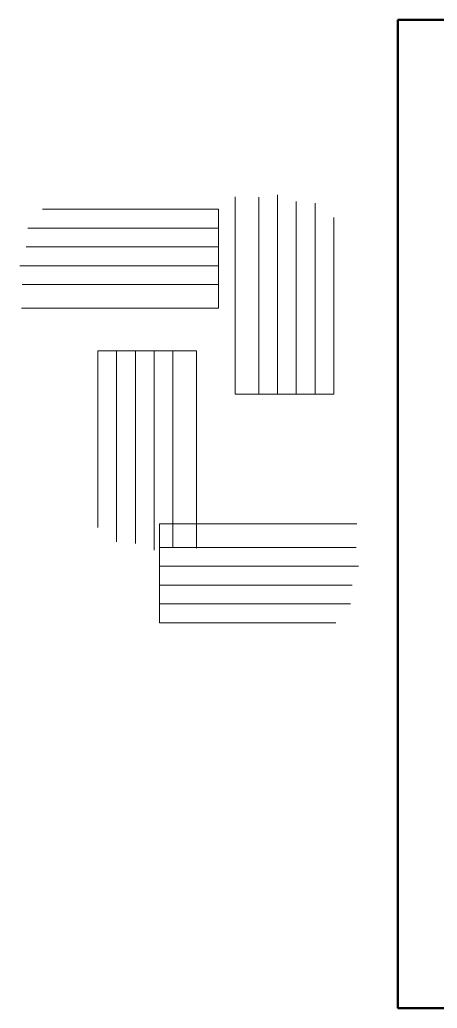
# Model space of a CAD drawing. Header units: millimetres. Extents: x 167046 to 168092, y 42817 to 43237.
# Drawn here: x 167045.5 to 167223.1, y 42816.7 to 43236.7 of the extents above; entities that cross this region are included whole.
import ezdxf

# ---------------------------------------------------------------- set-up
doc = ezdxf.new("R2010")
doc.units = ezdxf.units.MM
doc.header["$LTSCALE"] = 0.5
doc.layers.add('41-GRUBA CIĄGŁA', color=41, linetype='Continuous', lineweight=50)
doc.layers.add('6-POMOC', color=6, linetype='Continuous', lineweight=15)

msp = doc.modelspace()

# ---------------------------------------------------------------- linework, layer by layer
at = {"layer": '41-GRUBA CIĄGŁA'}
for p, q in [((167206.283, 43236.708), (167206.283, 42816.708)), ((167206.283, 43236.708), (167800.283, 43236.708)), ((167206.283, 42816.708), (167800.283, 42816.708))]:
    msp.add_line(p, q, dxfattribs=at)
at = {"layer": '6-POMOC'}
for points in [[(167137.13, 43161.529), (167137.13, 43077.689), (167147.13, 43077.689), (167147.13, 43161.282), (167147.13, 43077.689), (167155.13, 43077.689), (167155.13, 43162.269), (167155.13, 43077.689), (167163.13, 43077.689), (167163.13, 43159.556), (167163.13, 43077.689), (167171.13, 43077.689), (167171.13, 43158.817), (167171.13, 43077.689), (167179.13, 43077.689), (167179.13, 43152.652)], [(167046.249, 43114.168), (167130.089, 43114.168), (167130.089, 43124.168), (167046.496, 43124.168), (167130.089, 43124.168), (167130.089, 43132.168), (167045.509, 43132.168), (167130.089, 43132.168), (167130.089, 43140.168), (167048.222, 43140.168), (167130.089, 43140.168), (167130.089, 43148.168), (167048.962, 43148.168), (167130.089, 43148.168), (167130.089, 43156.168), (167055.126, 43156.168)], [(167120.689, 43012.135), (167120.689, 43095.974), (167110.689, 43095.974), (167110.689, 43012.381), (167110.689, 43095.974), (167102.689, 43095.974), (167102.689, 43011.395), (167102.689, 43095.974), (167094.689, 43095.974), (167094.689, 43014.107), (167094.689, 43095.974), (167086.689, 43095.974), (167086.689, 43014.847), (167086.689, 43095.974), (167078.689, 43095.974), (167078.689, 43021.012)], [(167188.857, 43022.484), (167105.017, 43022.484), (167105.017, 43012.484), (167188.61, 43012.484), (167105.017, 43012.484), (167105.017, 43004.484), (167189.596, 43004.484), (167105.017, 43004.484), (167105.017, 42996.484), (167186.884, 42996.484), (167105.017, 42996.484), (167105.017, 42988.484), (167186.144, 42988.484), (167105.017, 42988.484), (167105.017, 42980.484), (167179.98, 42980.484)]]:
    msp.add_lwpolyline(points, dxfattribs=at)

doc.saveas('drawing.dxf')
